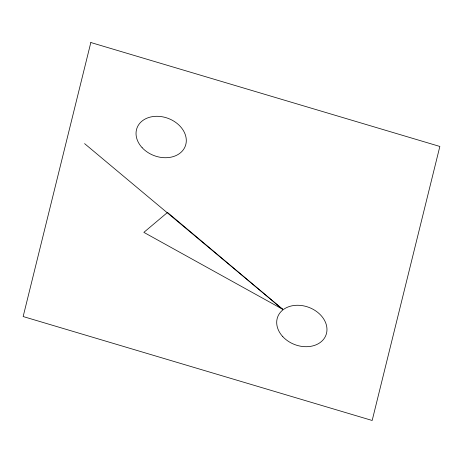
<?xml version="1.0" encoding="UTF-8"?>
<svg xmlns="http://www.w3.org/2000/svg" width="463" height="463" viewBox="0 0 463 463"><rect width="100%" height="100%" fill="white"/><g stroke="black" fill="none" stroke-linecap="round" stroke-linejoin="round"><path stroke-width="0.69" d="M282.557 309.215L143.86 232.368L167.513 212.448L282.557 309.215L84.59 143.628M90.829 42.521L23.15 316.542L372.171 420.479L439.85 146.458L90.829 42.521M142.147 147.697A25.795 19.903 20.6 0 0 184.911 147.043A25.795 19.903 20.6 0 0 156.436 116.294A25.795 19.903 20.6 0 0 142.147 147.697M282.818 336.676A25.795 19.903 20.6 0 0 325.582 336.022A25.795 19.903 20.6 0 0 297.107 305.267A25.795 19.903 20.6 0 0 282.818 336.676"/></g></svg>
